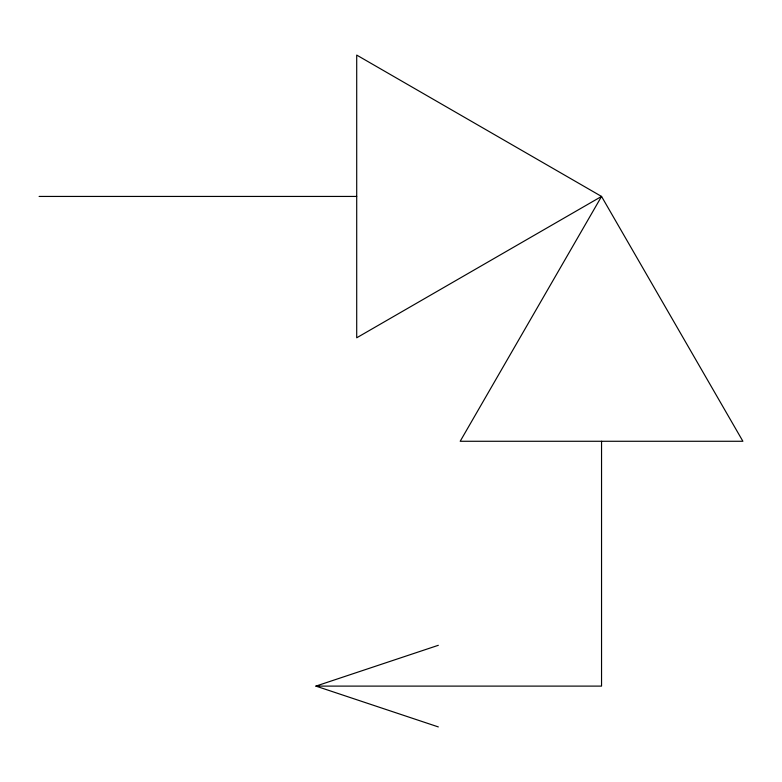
<?xml version="1.0" encoding="UTF-8"?>
<svg xmlns="http://www.w3.org/2000/svg" width="782" height="782" viewBox="0 0 782 782"><rect width="100%" height="100%" fill="white"/><g stroke="black" fill="none" stroke-linecap="round" stroke-linejoin="round"><path stroke-width="1.17" d="M438.321 726.918L315.908 686.107L438.321 645.306M39.1 196.438L356.709 196.438M315.908 686.107L601.544 686.107L601.544 441.273M601.544 196.438L460.187 441.273L742.9 441.273L601.544 196.438L356.709 55.082L356.709 337.795L601.544 196.438"/></g></svg>
